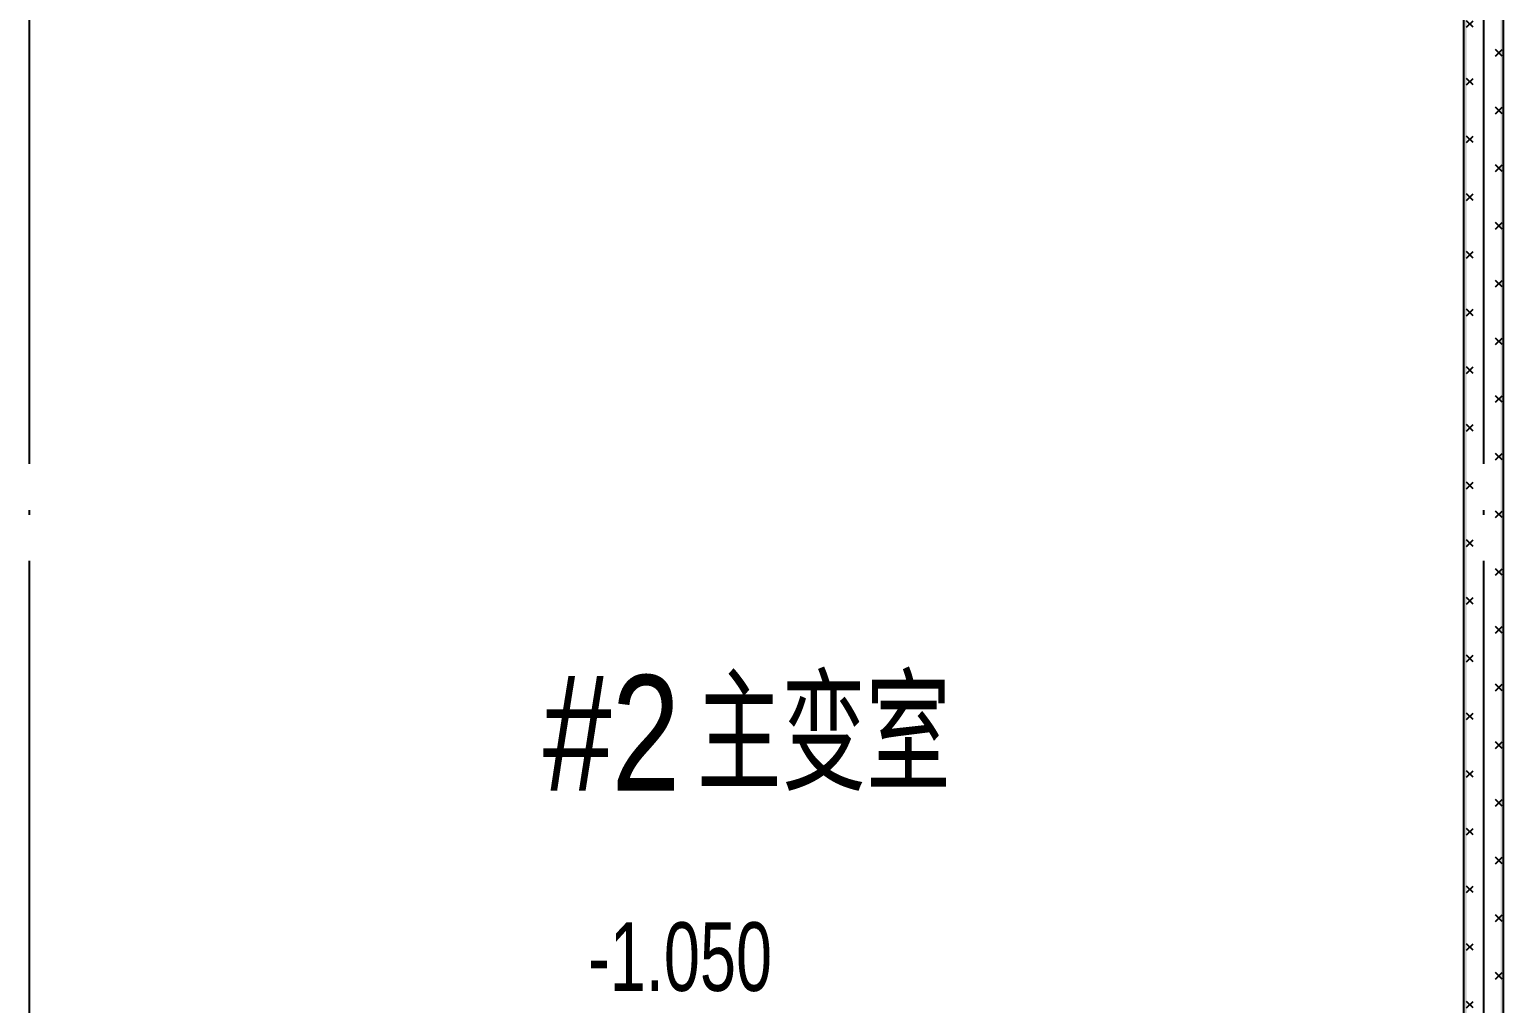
# Model space of a CAD drawing. Extents: x 3213259 to 3716512, y 332899 to 392399.
# Drawn here: x 3512483 to 3518869, y 377962 to 382183 of the extents above; entities that cross this region are included whole.
import ezdxf

# ---------------------------------------------------------------- set-up
doc = ezdxf.new("R2010")
doc.units = 0
doc.header["$LTSCALE"] = 1000
doc.header["$MEASUREMENT"] = 0
doc.linetypes.add('DOTE', pattern=[2.42, 2, -0.2, 0.02, -0.2])
doc.linetypes.add('HIDDEN', pattern=[0.375, 0.25, -0.125])
for name, color, linetype in [('DOTE', 1, 'DOTE'), ('PUB_HATCH', 8, 'Continuous'), ('PUB_TEXT', 7, 'Continuous'), ('PUB_WALL', 9, 'Continuous'), ('sb', 6, 'Continuous'), ('WALL-MOVE', 6, 'Continuous')]:
    doc.layers.add(name, color=color, linetype=linetype)
doc.styles.add('_TCH_DIM', font='sepd_tss.shx', dxfattribs={"bigfont": 'sepd_hzt.shx'})
doc.styles.add('sepd_yb2', font='sepd_gbe.shx', dxfattribs={"width": 0.8, "bigfont": 'sepd_gbc.shx'})

# ---------------------------------------------------------------- blocks, each defined once
blk = doc.blocks.new('D1')
at = {"layer": 'PUB_HATCH'}
h = blk.add_hatch(dxfattribs=at)
h.set_pattern_fill('石膏板', color=256, scale=50, style=0)
h.set_pattern_definition([(45, (-451166.04, -430932.16), (-125.000003, 125.000003), [40, -136.7767]), (135, (-450887.75, -430932.16), (-125.000003, -125.000003), [40, -136.7767])])
h.paths.add_polyline_path([(1930626.3, 316115.1), (1930798.3, 316115.1), (1930798.3, 325215.1), (1930626.3, 325215.1)])
at = {"layer": 'PUB_WALL'}
for points in [[(1930626.3, 316115.1), (1930626.3, 325215.1), (1930638.8, 325215.1), (1930638.8, 316115.1)], [(1930798.3, 316115.1), (1930798.3, 325215.1), (1930785.8, 325215.1), (1930785.8, 316115.1)]]:
    blk.add_hatch(color=2, dxfattribs=at).paths.add_polyline_path(points)
at = {"layer": 'DOTE'}
for p, q in [((1924412.3, 300352.3), (1924412.3, 329397.5)), ((1930712.3, 300352.3), (1930712.3, 329397.5))]:
    blk.add_line(p, q, dxfattribs=at)
at = {"layer": 'WALL-MOVE', "color": 2}
for p, q in [((1930626.3, 316115.1), (1930626.3, 325215.1)), ((1930798.3, 316115.1), (1930798.3, 325215.1))]:
    blk.add_line(p, q, dxfattribs=at)
at = {"layer": 'PUB_TEXT'}
for s, height, style, width, p in [('#2', 500, 'sepd_yb2', 0.8, (1926636.8, 320716.8)), ('主变室', 482.27, 'sepd_yb2', 0.8, (1927303.5, 320716.8)), ('-1.050', 297.5, '_TCH_DIM', 0.705882, (1926833, 319848.5))]:
    blk.add_text(s, height=height, dxfattribs=dict(at, style=style, width=width)).set_placement(p)

msp = doc.modelspace()

# ---------------------------------------------------------------- block references
at = {"layer": 'sb', "color": 1, "linetype": 'HIDDEN', "lineweight": 25, "ltscale": 2}
msp.add_blockref('D1', (1588070.633, 58168.405), dxfattribs=at)

doc.saveas('drawing.dxf')
